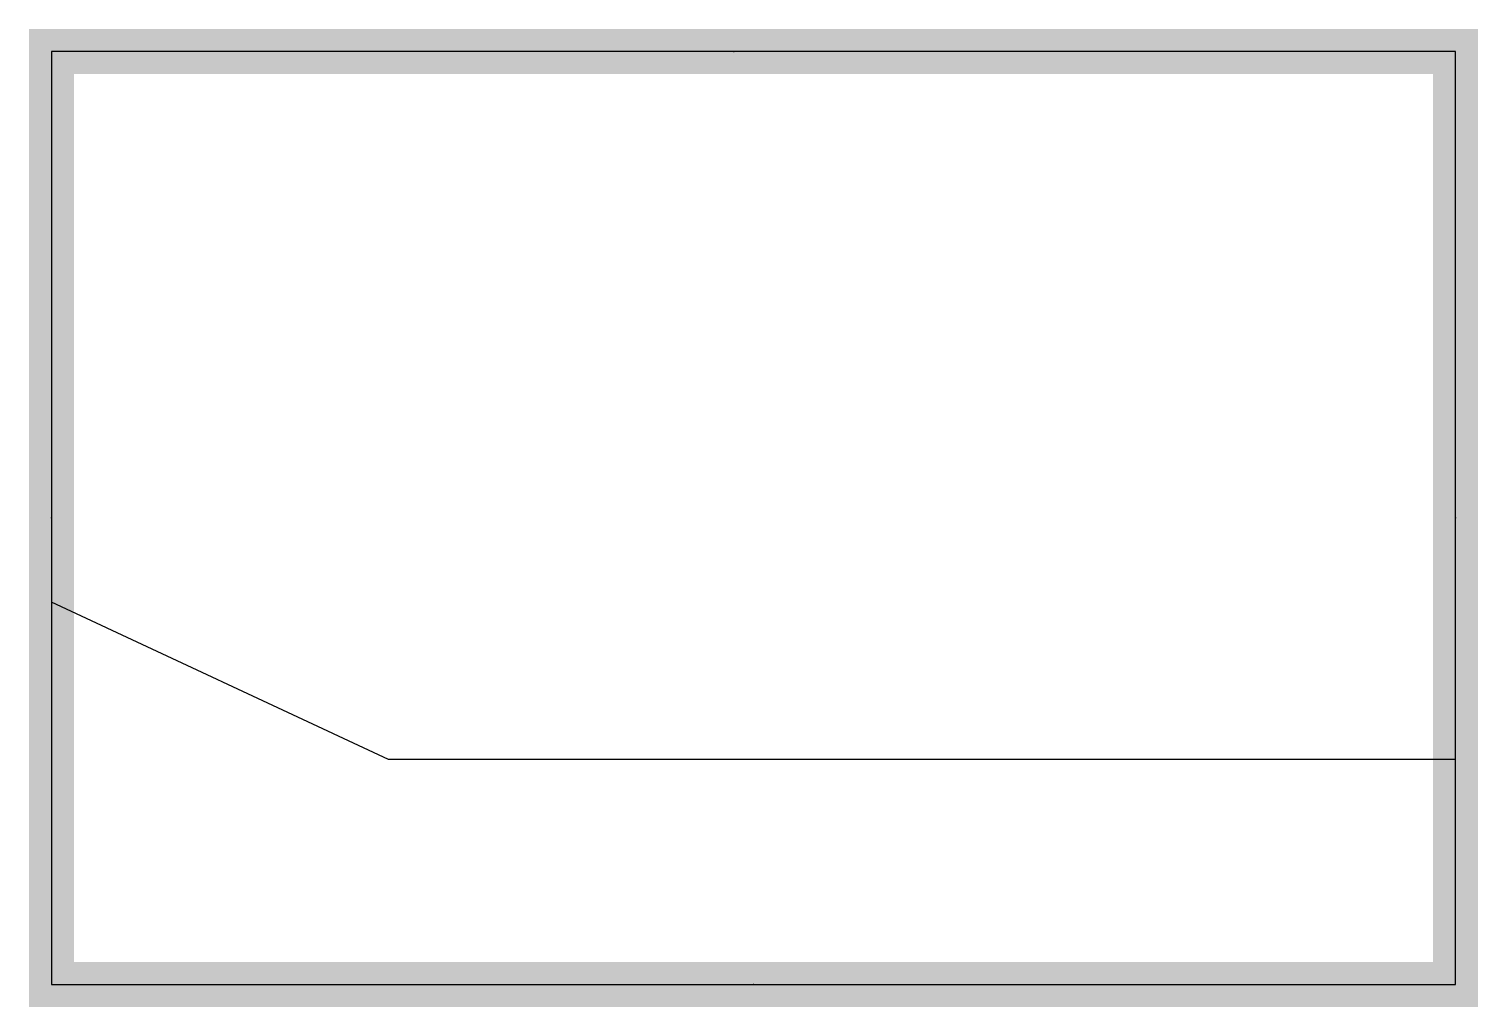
# Model space of a CAD drawing. Extents: x -324 to 324, y -219 to 219.
import ezdxf
from ezdxf.enums import TextEntityAlignment as Align

# ---------------------------------------------------------------- set-up
doc = ezdxf.new("R2010")
doc.units = 0
doc.header["$LTSCALE"] = 1000
doc.header["$MEASUREMENT"] = 0
doc.layers.add('EQUIP-安防', color=3, linetype='Continuous')
doc.styles.add('_TEL_DIM', font='SIMPLEX', dxfattribs={"width": 0.8, "height": 3.5, "bigfont": 'HZTXT'})

# ---------------------------------------------------------------- blocks, each defined once
blk = doc.blocks.new('$equip$00002617')
at = {"layer": 'EQUIP-安防', "color": 3}
for p, q in [((0.625, 0.415), (-0.625, 0.415)), ((-0.625, 0.415), (-0.625, -0.415)), ((0.625, -0.415), (0.625, 0.415)), ((-0.625, 0.215), (0.325, 0.215)), ((0.325, 0.215), (0.625, 0.075)), ((-0.625, -0.415), (0.625, -0.415))]:
    blk.add_line(p, q, dxfattribs=at)
at = {"layer": 'EQUIP-安防', "color": 3, "linetype": 'Continuous', "const_width": 0.04}
blk.add_lwpolyline([(-0.625, 0.415), (0.625, 0.415), (0.625, -0.415), (-0.625, -0.415)], close=True, dxfattribs=at)
at = {"layer": 'EQUIP-安防', "color": 3}
for p in [(0, 0.415), (-0.625, 0), (0.625, 0), (0.0175, -0.415)]:
    blk.add_point(p, dxfattribs=at)
at = {"layer": 'EQUIP-安防', "color": 3, "style": '_TEL_DIM', "flags": 1}
blk.add_attdef('A', text='', height=0.000025, dxfattribs=at).set_placement((0, 0), align=Align.MIDDLE_CENTER)

msp = doc.modelspace()

# ---------------------------------------------------------------- block references
at = {"layer": 'EQUIP-安防', "xscale": 502.5075375075376, "yscale": 502.5075375075376, "zscale": 502.5075375075376, "rotation": 180}
msp.add_blockref('$equip$00002617', (0.02, 0.02), dxfattribs=at)

doc.saveas('drawing.dxf')
